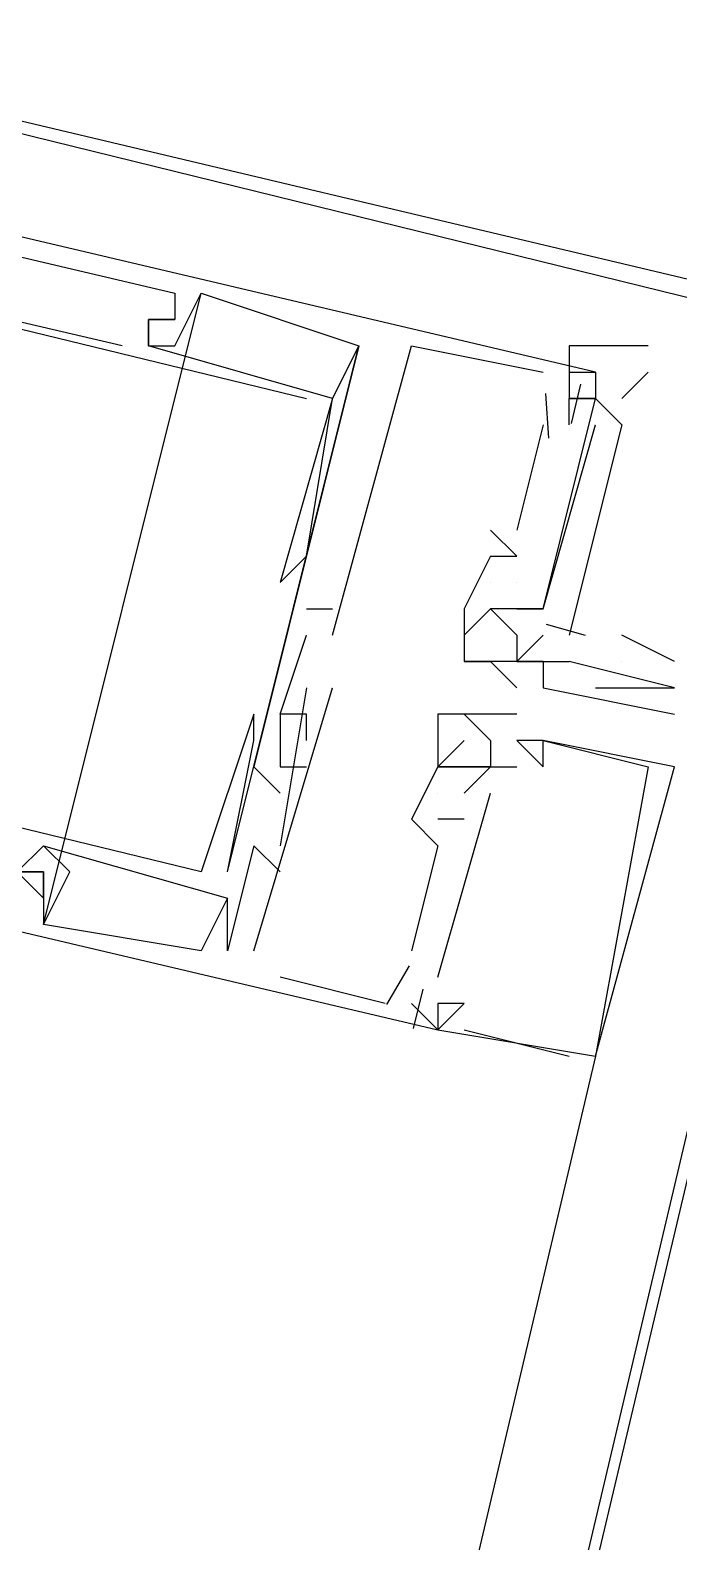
# Model space of a CAD drawing. Header units: feet. Extents: x -84 to 198, y -22 to 181.
# Drawn here: x 108.447 to 108.775, y 157.212 to 157.978 of the extents above; entities that cross this region are included whole.
import ezdxf

# ---------------------------------------------------------------- set-up
doc = ezdxf.new("R2010")
doc.units = ezdxf.units.FT
doc.layers.add('A-LINEA', color=7, linetype='CONTINUOUS')

msp = doc.modelspace()

# ---------------------------------------------------------------- linework, layer by layer
at = {"layer": 'A-LINEA'}
for p, q in [((108.4533, 157.5244), (108.5333, 157.8444)), ((108.4533, 157.5244), (108.5333, 157.8444)), ((108.4533, 157.5244), (108.5333, 157.8444)), ((108.52, 157.8444), (108.52, 157.8444)), ((108.52, 157.8444), (108.52, 157.8444)), ((108.52, 157.8444), (108.52, 157.8444)), ((108.5333, 157.8444), (108.5333, 157.8444)), ((108.5333, 157.8444), (108.5333, 157.8444)), ((108.5333, 157.8444), (108.5333, 157.8444)), ((108.5067, 157.8311), (108.5067, 157.8311)), ((108.5067, 157.8311), (108.5067, 157.8311)), ((108.5067, 157.8311), (108.5067, 157.8311)), ((108.5067, 157.8311), (108.5067, 157.8311)), ((108.5067, 157.8311), (108.5067, 157.8311)), ((108.5067, 157.8311), (108.5067, 157.8311)), ((108.5067, 157.8311), (108.5067, 157.8311)), ((108.5067, 157.8311), (108.5067, 157.8311)), ((108.5067, 157.8311), (108.5067, 157.8311)), ((108.52, 157.8311), (108.52, 157.8311)), ((108.52, 157.8311), (108.52, 157.8311)), ((108.52, 157.8311), (108.52, 157.8311)), ((108.52, 157.8311), (108.52, 157.8311)), ((108.52, 157.8311), (108.52, 157.8311)), ((108.52, 157.8311), (108.52, 157.8311)), ((107, 149.8844), (108.88, 157.8178)), ((108.4933, 157.8178), (108.4933, 157.8178)), ((108.4933, 157.8178), (108.4933, 157.8178)), ((108.4933, 157.8178), (108.4933, 157.8178)), ((108.5067, 157.8178), (108.5067, 157.8178)), ((108.5067, 157.8178), (108.5067, 157.8178)), ((108.5067, 157.8178), (108.5067, 157.8178)), ((108.5067, 157.8178), (108.5067, 157.8178)), ((108.5067, 157.8178), (108.5067, 157.8178)), ((108.5067, 157.8178), (108.5067, 157.8178)), ((108.5067, 157.8178), (108.5067, 157.8178)), ((108.5067, 157.8178), (108.5067, 157.8178)), ((108.5067, 157.8178), (108.5067, 157.8178)), ((108.52, 157.8178), (108.52, 157.8178)), ((108.52, 157.8178), (108.52, 157.8178)), ((108.52, 157.8178), (108.52, 157.8178)), ((108.5467, 157.5511), (108.6133, 157.8178)), ((108.5467, 157.5511), (108.6133, 157.8178)), ((108.5467, 157.5511), (108.6133, 157.8178)), ((108.6133, 157.8178), (108.6133, 157.8178)), ((108.6133, 157.8178), (108.6133, 157.8178)), ((108.6133, 157.8178), (108.6133, 157.8178)), ((108.6133, 157.8178), (108.6133, 157.8178)), ((108.6133, 157.8178), (108.6133, 157.8178)), ((108.6133, 157.8178), (108.6133, 157.8178)), ((108.64, 157.8178), (108.64, 157.8178)), ((108.64, 157.8178), (108.64, 157.8178)), ((108.64, 157.8178), (108.64, 157.8178)), ((108.7067, 157.8044), (108.7067, 157.8044)), ((108.7067, 157.8044), (108.7067, 157.8044)), ((108.7067, 157.8044), (108.7067, 157.8044)), ((108.72, 157.8044), (108.7333, 157.8044)), ((108.72, 157.8044), (108.72, 157.8044)), ((108.72, 157.8044), (108.7333, 157.8044)), ((108.72, 157.8044), (108.72, 157.8044)), ((108.72, 157.8044), (108.7333, 157.8044)), ((108.72, 157.8044), (108.72, 157.8044)), ((108.7257, 157.7984), (108.7209, 157.7784)), ((108.7257, 157.7984), (108.7209, 157.7784)), ((108.7257, 157.7984), (108.7209, 157.7784)), ((108.7333, 157.8044), (108.7333, 157.8044)), ((108.7333, 157.8044), (108.7333, 157.8044)), ((108.7333, 157.8044), (108.7333, 157.8044)), ((108.7333, 157.8044), (108.7333, 157.8044)), ((108.7333, 157.8044), (108.7333, 157.8044)), ((108.7333, 157.8044), (108.7333, 157.8044)), ((108.7467, 157.7911), (108.76, 157.8044)), ((108.5867, 157.7911), (108.5867, 157.7911)), ((108.5867, 157.7911), (108.5867, 157.7911)), ((108.5867, 157.7911), (108.5867, 157.7911)), ((108.6, 157.7911), (108.6, 157.7911)), ((108.6, 157.7911), (108.6, 157.7911)), ((108.6, 157.7911), (108.6, 157.7911)), ((108.6, 157.7911), (108.6, 157.7911)), ((108.6, 157.7911), (108.6, 157.7911)), ((108.6, 157.7911), (108.6, 157.7911)), ((108.7079, 157.7936), (108.7095, 157.7709)), ((108.7079, 157.7936), (108.7095, 157.7709)), ((108.7079, 157.7936), (108.7095, 157.7709)), ((108.72, 157.7911), (108.72, 157.7911)), ((108.72, 157.7911), (108.72, 157.7911)), ((108.72, 157.7911), (108.72, 157.7911)), ((108.72, 157.7911), (108.72, 157.7911)), ((108.72, 157.7911), (108.72, 157.7911)), ((108.72, 157.7911), (108.72, 157.7911)), ((108.7333, 157.7911), (108.7333, 157.7911)), ((108.7333, 157.7911), (108.7333, 157.7911)), ((108.7333, 157.7911), (108.7333, 157.7911)), ((108.7333, 157.7911), (108.7333, 157.7911)), ((108.7333, 157.7911), (108.7333, 157.7911)), ((108.7333, 157.7911), (108.7333, 157.7911)), ((108.7067, 157.7778), (108.6933, 157.7244)), ((108.7067, 157.7778), (108.6933, 157.7244)), ((108.7067, 157.7778), (108.6933, 157.7244)), ((108.7067, 157.7778), (108.7067, 157.7778)), ((108.7067, 157.7778), (108.7067, 157.7778)), ((108.7067, 157.7778), (108.7067, 157.7778)), ((108.72, 157.7778), (108.72, 157.7778)), ((108.72, 157.7778), (108.72, 157.7778)), ((108.72, 157.7778), (108.72, 157.7778)), ((108.7333, 157.7778), (108.7333, 157.7778)), ((108.7333, 157.7778), (108.7333, 157.7778)), ((108.7333, 157.7778), (108.7333, 157.7778)), ((108.6933, 157.7111), (108.68, 157.7244)), ((108.68, 157.7244), (108.68, 157.7244)), ((108.6933, 157.7111), (108.68, 157.7244)), ((108.68, 157.7244), (108.68, 157.7244)), ((108.6933, 157.7111), (108.68, 157.7244)), ((108.68, 157.7244), (108.68, 157.7244)), ((108.6933, 157.7244), (108.6933, 157.7244)), ((108.6933, 157.7244), (108.6933, 157.7244)), ((108.6933, 157.7244), (108.6933, 157.7244)), ((108.5867, 157.7111), (108.5867, 157.7111)), ((108.5867, 157.7111), (108.5867, 157.7111)), ((108.5867, 157.7111), (108.5867, 157.7111)), ((108.68, 157.7111), (108.6667, 157.6844)), ((108.68, 157.7111), (108.6667, 157.6844)), ((108.68, 157.7111), (108.6667, 157.6844)), ((108.68, 157.7111), (108.6933, 157.7111)), ((108.68, 157.7111), (108.68, 157.7111)), ((108.68, 157.7111), (108.68, 157.7111)), ((108.68, 157.7111), (108.6933, 157.7111)), ((108.68, 157.7111), (108.68, 157.7111)), ((108.68, 157.7111), (108.68, 157.7111)), ((108.68, 157.7111), (108.6933, 157.7111)), ((108.68, 157.7111), (108.68, 157.7111)), ((108.68, 157.7111), (108.68, 157.7111)), ((108.6933, 157.7111), (108.6933, 157.7111)), ((108.6933, 157.7111), (108.6933, 157.7111)), ((108.6933, 157.7111), (108.6933, 157.7111)), ((108.6933, 157.7111), (108.6933, 157.7111)), ((108.6933, 157.7111), (108.6933, 157.7111)), ((108.6933, 157.7111), (108.6933, 157.7111)), ((108.5733, 157.6978), (108.5733, 157.6978)), ((108.5733, 157.6978), (108.5733, 157.6978)), ((108.5733, 157.6978), (108.5733, 157.6978)), ((108.68, 157.6978), (108.68, 157.6978)), ((108.68, 157.6978), (108.68, 157.6978)), ((108.68, 157.6978), (108.68, 157.6978)), ((108.68, 157.6978), (108.68, 157.6978)), ((108.68, 157.6978), (108.68, 157.6978)), ((108.68, 157.6978), (108.68, 157.6978)), ((108.6933, 157.6978), (108.6933, 157.6978)), ((108.6933, 157.6978), (108.6933, 157.6978)), ((108.6933, 157.6978), (108.6933, 157.6978)), ((108.6933, 157.6978), (108.6933, 157.6978)), ((108.6933, 157.6978), (108.6933, 157.6978)), ((108.6933, 157.6978), (108.6933, 157.6978)), ((108.5867, 157.6844), (108.6, 157.6844)), ((108.5867, 157.6844), (108.5867, 157.6844)), ((108.5867, 157.6844), (108.6, 157.6844)), ((108.5867, 157.6844), (108.5867, 157.6844)), ((108.5867, 157.6844), (108.6, 157.6844)), ((108.5867, 157.6844), (108.5867, 157.6844)), ((108.6, 157.6844), (108.6, 157.6844)), ((108.6, 157.6844), (108.6, 157.6844)), ((108.6, 157.6844), (108.6, 157.6844)), ((108.6667, 157.6844), (108.6667, 157.6844)), ((108.6667, 157.6844), (108.6667, 157.6844)), ((108.6667, 157.6844), (108.6667, 157.6844)), ((108.6667, 157.6844), (108.6667, 157.6844)), ((108.68, 157.6844), (108.68, 157.6844)), ((108.68, 157.6844), (108.68, 157.6844)), ((108.68, 157.6844), (108.68, 157.6844)), ((108.68, 157.6844), (108.68, 157.6844)), ((108.68, 157.6844), (108.68, 157.6844)), ((108.68, 157.6844), (108.68, 157.6844)), ((108.68, 157.6844), (108.68, 157.6844)), ((108.68, 157.6844), (108.68, 157.6844)), ((108.68, 157.6844), (108.68, 157.6844)), ((108.6933, 157.6844), (108.6933, 157.6844)), ((108.6933, 157.6844), (108.6933, 157.6844)), ((108.6933, 157.6844), (108.6933, 157.6844)), ((108.6933, 157.6844), (108.6933, 157.6844)), ((108.7067, 157.6844), (108.7067, 157.6844)), ((108.7067, 157.6844), (108.7067, 157.6844)), ((108.7067, 157.6844), (108.7067, 157.6844)), ((108.7067, 157.6844), (108.7067, 157.6844)), ((108.7082, 157.6767), (108.7281, 157.6711)), ((108.7082, 157.6767), (108.7281, 157.6711)), ((108.7082, 157.6767), (108.7281, 157.6711)), ((108.5867, 157.6711), (108.5867, 157.6711)), ((108.5867, 157.6711), (108.5867, 157.6711)), ((108.5867, 157.6711), (108.5867, 157.6711)), ((108.6, 157.6711), (108.6, 157.6711)), ((108.6, 157.6711), (108.6, 157.6711)), ((108.6, 157.6711), (108.6, 157.6711)), ((108.6667, 157.6711), (108.6667, 157.6711)), ((108.6933, 157.6578), (108.7067, 157.6711)), ((108.6933, 157.6711), (108.6933, 157.6711)), ((108.7067, 157.6711), (108.7067, 157.6711)), ((108.7733, 157.6578), (108.7467, 157.6711)), ((108.6667, 157.6578), (108.6667, 157.6578)), ((108.6667, 157.6578), (108.6667, 157.6578)), ((108.68, 157.6578), (108.68, 157.6578)), ((108.6933, 157.6578), (108.6933, 157.6578)), ((108.6933, 157.6578), (108.6933, 157.6578)), ((108.6933, 157.6578), (108.6933, 157.6578)), ((108.6933, 157.6578), (108.6933, 157.6578)), ((108.7067, 157.6578), (108.7067, 157.6578)), ((108.7067, 157.6578), (108.7067, 157.6578)), ((108.7067, 157.6578), (108.7067, 157.6578)), ((108.72, 157.6578), (108.72, 157.6578)), ((108.72, 157.6578), (108.72, 157.6578)), ((108.7467, 157.6578), (108.7467, 157.6578)), ((108.56, 157.5111), (108.6, 157.6444)), ((108.56, 157.5111), (108.6, 157.6444)), ((108.56, 157.5111), (108.6, 157.6444)), ((108.5867, 157.6444), (108.5733, 157.5644)), ((108.5867, 157.6444), (108.5733, 157.5644)), ((108.5867, 157.6444), (108.5733, 157.5644)), ((108.5867, 157.6444), (108.5867, 157.6444)), ((108.5867, 157.6444), (108.5867, 157.6444)), ((108.5867, 157.6444), (108.5867, 157.6444)), ((108.6, 157.6444), (108.6, 157.6444)), ((108.6, 157.6444), (108.6, 157.6444)), ((108.6, 157.6444), (108.6, 157.6444)), ((108.6933, 157.6444), (108.6933, 157.6444)), ((108.7067, 157.6444), (108.7067, 157.6444)), ((108.7333, 157.6444), (108.7733, 157.6444)), ((108.7733, 157.6444), (108.7733, 157.6444)), ((108.56, 157.6311), (108.56, 157.6311)), ((108.56, 157.6311), (108.56, 157.6311)), ((108.56, 157.6311), (108.56, 157.6311)), ((108.5733, 157.6311), (108.5733, 157.6311)), ((108.5733, 157.6311), (108.5733, 157.6311)), ((108.5733, 157.6311), (108.5733, 157.6311)), ((108.5733, 157.6311), (108.5733, 157.6311)), ((108.5733, 157.6311), (108.5733, 157.6311)), ((108.5733, 157.6311), (108.5733, 157.6311)), ((108.5867, 157.6311), (108.5867, 157.6311)), ((108.5867, 157.6311), (108.5867, 157.6311)), ((108.5867, 157.6311), (108.5867, 157.6311)), ((108.5867, 157.6311), (108.5867, 157.6311)), ((108.5867, 157.6311), (108.5867, 157.6311)), ((108.5867, 157.6311), (108.5867, 157.6311)), ((108.6533, 157.6311), (108.6533, 157.6311)), ((108.6533, 157.6311), (108.6533, 157.6311)), ((108.6533, 157.6311), (108.6533, 157.6311)), ((108.6667, 157.6311), (108.6667, 157.6311)), ((108.6667, 157.6311), (108.6667, 157.6311)), ((108.6667, 157.6311), (108.6667, 157.6311)), ((108.6667, 157.6311), (108.6667, 157.6311)), ((108.6667, 157.6311), (108.6667, 157.6311)), ((108.6667, 157.6311), (108.6667, 157.6311)), ((108.6933, 157.6311), (108.6933, 157.6311)), ((108.6933, 157.6311), (108.6933, 157.6311)), ((108.6933, 157.6311), (108.6933, 157.6311)), ((108.7733, 157.6311), (108.7733, 157.6311)), ((108.56, 157.6178), (108.56, 157.6178)), ((108.56, 157.6178), (108.56, 157.6178)), ((108.56, 157.6178), (108.56, 157.6178)), ((108.5867, 157.6178), (108.5867, 157.6178)), ((108.5867, 157.6178), (108.5867, 157.6178)), ((108.5867, 157.6178), (108.5867, 157.6178)), ((108.6667, 157.6178), (108.6667, 157.6178)), ((108.6667, 157.6178), (108.6667, 157.6178)), ((108.6667, 157.6178), (108.6667, 157.6178)), ((108.68, 157.6178), (108.68, 157.6178)), ((108.68, 157.6178), (108.68, 157.6178)), ((108.68, 157.6178), (108.68, 157.6178)), ((108.6933, 157.6178), (108.6933, 157.6178)), ((108.6933, 157.6178), (108.6933, 157.6178)), ((108.6933, 157.6178), (108.6933, 157.6178)), ((108.6933, 157.6178), (108.6933, 157.6178)), ((108.6933, 157.6178), (108.6933, 157.6178)), ((108.6933, 157.6178), (108.6933, 157.6178)), ((108.7067, 157.6178), (108.7067, 157.6178)), ((108.7067, 157.6178), (108.7067, 157.6178)), ((108.7067, 157.6178), (108.7067, 157.6178)), ((108.7067, 157.6178), (108.7067, 157.6178)), ((108.7067, 157.6178), (108.7067, 157.6178)), ((108.7067, 157.6178), (108.7067, 157.6178)), ((108.56, 157.6044), (108.56, 157.6044)), ((108.56, 157.6044), (108.56, 157.6044)), ((108.56, 157.6044), (108.56, 157.6044)), ((108.5733, 157.6044), (108.5733, 157.6044)), ((108.5733, 157.6044), (108.5733, 157.6044)), ((108.5733, 157.6044), (108.5733, 157.6044)), ((108.5733, 157.6044), (108.5733, 157.6044)), ((108.5733, 157.6044), (108.5733, 157.6044)), ((108.5733, 157.6044), (108.5733, 157.6044)), ((108.5867, 157.6044), (108.5867, 157.6044)), ((108.5867, 157.6044), (108.5867, 157.6044)), ((108.5867, 157.6044), (108.5867, 157.6044)), ((108.6533, 157.6044), (108.6533, 157.6044)), ((108.6533, 157.6044), (108.6533, 157.6044)), ((108.6533, 157.6044), (108.6533, 157.6044)), ((108.6533, 157.6044), (108.6533, 157.6044)), ((108.6533, 157.6044), (108.6533, 157.6044)), ((108.6533, 157.6044), (108.6533, 157.6044)), ((108.6533, 157.6044), (108.6533, 157.6044)), ((108.6533, 157.6044), (108.6533, 157.6044)), ((108.6533, 157.6044), (108.6533, 157.6044)), ((108.68, 157.6044), (108.6667, 157.5911)), ((108.6667, 157.6044), (108.6667, 157.6044)), ((108.68, 157.6044), (108.6667, 157.5911)), ((108.6667, 157.6044), (108.6667, 157.6044)), ((108.68, 157.6044), (108.6667, 157.5911)), ((108.6667, 157.6044), (108.6667, 157.6044)), ((108.68, 157.6044), (108.68, 157.6044)), ((108.68, 157.6044), (108.68, 157.6044)), ((108.68, 157.6044), (108.68, 157.6044)), ((108.68, 157.6044), (108.68, 157.6044)), ((108.68, 157.6044), (108.68, 157.6044)), ((108.68, 157.6044), (108.68, 157.6044)), ((108.68, 157.6044), (108.68, 157.6044)), ((108.68, 157.6044), (108.68, 157.6044)), ((108.68, 157.6044), (108.68, 157.6044)), ((108.6933, 157.6044), (108.6933, 157.6044)), ((108.6933, 157.6044), (108.6933, 157.6044)), ((108.6933, 157.6044), (108.6933, 157.6044)), ((108.6933, 157.6044), (108.6933, 157.6044)), ((108.6933, 157.6044), (108.6933, 157.6044)), ((108.6933, 157.6044), (108.6933, 157.6044)), ((108.7067, 157.6044), (108.7067, 157.6044)), ((108.7067, 157.6044), (108.7067, 157.6044)), ((108.7067, 157.6044), (108.7067, 157.6044)), ((108.76, 157.6044), (108.76, 157.6044)), ((108.76, 157.6044), (108.76, 157.6044)), ((108.76, 157.6044), (108.76, 157.6044)), ((108.7733, 157.6044), (108.7733, 157.6044)), ((108.7733, 157.6044), (108.7733, 157.6044)), ((108.7733, 157.6044), (108.7733, 157.6044)), ((108.5733, 157.5911), (108.5733, 157.5911)), ((108.5733, 157.5911), (108.5733, 157.5911)), ((108.5733, 157.5911), (108.5733, 157.5911)), ((108.6533, 157.4978), (108.68, 157.5911)), ((108.6533, 157.5911), (108.6533, 157.5911)), ((108.6533, 157.5911), (108.6533, 157.5911)), ((108.6533, 157.4978), (108.68, 157.5911)), ((108.6533, 157.5911), (108.6533, 157.5911)), ((108.6533, 157.5911), (108.6533, 157.5911)), ((108.6533, 157.4978), (108.68, 157.5911)), ((108.6533, 157.5911), (108.6533, 157.5911)), ((108.6533, 157.5911), (108.6533, 157.5911)), ((108.6667, 157.5911), (108.6667, 157.5911)), ((108.6667, 157.5911), (108.6667, 157.5911)), ((108.6667, 157.5911), (108.6667, 157.5911)), ((108.68, 157.5911), (108.68, 157.5911)), ((108.68, 157.5911), (108.68, 157.5911)), ((108.68, 157.5911), (108.68, 157.5911)), ((108.64, 157.5778), (108.64, 157.5778)), ((108.64, 157.5778), (108.64, 157.5778)), ((108.64, 157.5778), (108.64, 157.5778)), ((108.6667, 157.5778), (108.6533, 157.5778)), ((108.6533, 157.5778), (108.6533, 157.5778)), ((108.6667, 157.5778), (108.6533, 157.5778)), ((108.6533, 157.5778), (108.6533, 157.5778)), ((108.6667, 157.5778), (108.6533, 157.5778)), ((108.6533, 157.5778), (108.6533, 157.5778)), ((108.6667, 157.5778), (108.6667, 157.5778)), ((108.6667, 157.5778), (108.6667, 157.5778)), ((108.6667, 157.5778), (108.6667, 157.5778)), ((108.4533, 157.5644), (108.5467, 157.5378)), ((108.4533, 157.5644), (108.4533, 157.5644)), ((108.4533, 157.5644), (108.4533, 157.5644)), ((108.4533, 157.5644), (108.5467, 157.5378)), ((108.4533, 157.5644), (108.4533, 157.5644)), ((108.4533, 157.5644), (108.4533, 157.5644)), ((108.4533, 157.5644), (108.5467, 157.5378)), ((108.4533, 157.5644), (108.4533, 157.5644)), ((108.4533, 157.5644), (108.4533, 157.5644)), ((108.56, 157.5644), (108.56, 157.5644)), ((108.56, 157.5644), (108.56, 157.5644)), ((108.56, 157.5644), (108.56, 157.5644)), ((108.5733, 157.5644), (108.5733, 157.5644)), ((108.5733, 157.5644), (108.5733, 157.5644)), ((108.5733, 157.5644), (108.5733, 157.5644)), ((108.6533, 157.5644), (108.6533, 157.5644)), ((108.6533, 157.5644), (108.6533, 157.5644)), ((108.6533, 157.5644), (108.6533, 157.5644)), ((108.4533, 157.5511), (108.4533, 157.5511)), ((108.4533, 157.5511), (108.4533, 157.5511)), ((108.4533, 157.5511), (108.4533, 157.5511)), ((108.4533, 157.5511), (108.4533, 157.5511)), ((108.4533, 157.5511), (108.4533, 157.5511)), ((108.4533, 157.5511), (108.4533, 157.5511)), ((108.4667, 157.5511), (108.4667, 157.5511)), ((108.4667, 157.5511), (108.4667, 157.5511)), ((108.4667, 157.5511), (108.4667, 157.5511)), ((108.5333, 157.5511), (108.5333, 157.5511)), ((108.5333, 157.5511), (108.5333, 157.5511)), ((108.5333, 157.5511), (108.5333, 157.5511)), ((108.5467, 157.5511), (108.5467, 157.5511)), ((108.5467, 157.5511), (108.5467, 157.5511)), ((108.5467, 157.5511), (108.5467, 157.5511)), ((108.5733, 157.5511), (108.5733, 157.5511)), ((108.5733, 157.5511), (108.5733, 157.5511)), ((108.5733, 157.5511), (108.5733, 157.5511)), ((108.4533, 157.5378), (108.4533, 157.5378)), ((108.4533, 157.5378), (108.4533, 157.5378)), ((108.4533, 157.5378), (108.4533, 157.5378)), ((108.5467, 157.5378), (108.5467, 157.5378)), ((108.5467, 157.5378), (108.5467, 157.5378)), ((108.5467, 157.5378), (108.5467, 157.5378)), ((108.5467, 157.5378), (108.5467, 157.5378)), ((108.5467, 157.5378), (108.5467, 157.5378)), ((108.5467, 157.5378), (108.5467, 157.5378)), ((108.4533, 157.5244), (108.4533, 157.5244)), ((108.4533, 157.5244), (108.4533, 157.5244)), ((108.4533, 157.5244), (108.4533, 157.5244)), ((108.4533, 157.5244), (108.4533, 157.5244)), ((108.4533, 157.5244), (108.4533, 157.5244)), ((108.4533, 157.5244), (108.4533, 157.5244)), ((108.5333, 157.5111), (108.5333, 157.5111)), ((108.5333, 157.5111), (108.5333, 157.5111)), ((108.5333, 157.5111), (108.5333, 157.5111)), ((108.5333, 157.5111), (108.5333, 157.5111)), ((108.5333, 157.5111), (108.5333, 157.5111)), ((108.5333, 157.5111), (108.5333, 157.5111)), ((108.5333, 157.5111), (108.5333, 157.5111)), ((108.5333, 157.5111), (108.5333, 157.5111)), ((108.5333, 157.5111), (108.5333, 157.5111)), ((108.5467, 157.5111), (108.5467, 157.5111)), ((108.5467, 157.5111), (108.5467, 157.5111)), ((108.5467, 157.5111), (108.5467, 157.5111)), ((108.5467, 157.5111), (108.5467, 157.5111)), ((108.5467, 157.5111), (108.5467, 157.5111)), ((108.5467, 157.5111), (108.5467, 157.5111)), ((108.56, 157.5111), (108.56, 157.5111)), ((108.56, 157.5111), (108.56, 157.5111)), ((108.56, 157.5111), (108.56, 157.5111)), ((108.64, 157.5111), (108.64, 157.5111)), ((108.64, 157.5111), (108.64, 157.5111)), ((108.64, 157.5111), (108.64, 157.5111)), ((108.6388, 157.5035), (108.6273, 157.484)), ((108.6388, 157.5035), (108.6273, 157.484)), ((108.6388, 157.5035), (108.6273, 157.484)), ((108.6267, 157.4844), (108.5733, 157.4978)), ((108.5733, 157.4978), (108.5733, 157.4978)), ((108.6267, 157.4844), (108.5733, 157.4978)), ((108.5733, 157.4978), (108.5733, 157.4978)), ((108.6267, 157.4844), (108.5733, 157.4978)), ((108.5733, 157.4978), (108.5733, 157.4978)), ((108.6457, 157.4917), (108.6409, 157.4717)), ((108.6457, 157.4917), (108.6409, 157.4717)), ((108.6457, 157.4917), (108.6409, 157.4717)), ((108.6533, 157.4978), (108.6533, 157.4978)), ((108.6533, 157.4978), (108.6533, 157.4978)), ((108.6533, 157.4978), (108.6533, 157.4978)), ((108.6533, 157.4978), (108.6533, 157.4978)), ((108.6533, 157.4978), (108.6533, 157.4978)), ((108.6533, 157.4978), (108.6533, 157.4978)), ((108.6533, 157.4978), (108.6533, 157.4978)), ((108.6533, 157.4978), (108.6533, 157.4978)), ((108.6533, 157.4978), (108.6533, 157.4978)), ((108.6267, 157.4844), (108.6267, 157.4844)), ((108.6267, 157.4844), (108.6267, 157.4844)), ((108.6267, 157.4844), (108.6267, 157.4844)), ((108.6533, 157.4711), (108.64, 157.4844)), ((108.64, 157.4844), (108.64, 157.4844)), ((108.6533, 157.4711), (108.64, 157.4844)), ((108.64, 157.4844), (108.64, 157.4844)), ((108.6533, 157.4711), (108.64, 157.4844)), ((108.64, 157.4844), (108.64, 157.4844)), ((108.6533, 157.4844), (108.6533, 157.4844)), ((108.6533, 157.4844), (108.6533, 157.4844)), ((108.6533, 157.4844), (108.6533, 157.4844)), ((108.6533, 157.4844), (108.6533, 157.4844)), ((108.6533, 157.4844), (108.6533, 157.4844)), ((108.6533, 157.4844), (108.6533, 157.4844)), ((108.6533, 157.4844), (108.6533, 157.4844)), ((108.6533, 157.4844), (108.6533, 157.4844)), ((108.6533, 157.4844), (108.6533, 157.4844)), ((108.6533, 157.4844), (108.6533, 157.4844)), ((108.6533, 157.4844), (108.6533, 157.4844)), ((108.6533, 157.4844), (108.6533, 157.4844)), ((108.6533, 157.4844), (108.6533, 157.4844)), ((108.6533, 157.4844), (108.6533, 157.4844)), ((108.6533, 157.4844), (108.6533, 157.4844)), ((108.6667, 157.4844), (108.6667, 157.4844)), ((108.6667, 157.4844), (108.6667, 157.4844)), ((108.6667, 157.4844), (108.6667, 157.4844)), ((108.6533, 157.4711), (108.6533, 157.4711)), ((108.6533, 157.4711), (108.6533, 157.4711)), ((108.6533, 157.4711), (108.6533, 157.4711)), ((108.6533, 157.4711), (108.6533, 157.4711)), ((108.6533, 157.4711), (108.6533, 157.4711)), ((108.6533, 157.4711), (108.6533, 157.4711)), ((108.6533, 157.4711), (108.6533, 157.4711)), ((108.6533, 157.4711), (108.6533, 157.4711)), ((108.6533, 157.4711), (108.6533, 157.4711)), ((108.6533, 157.4711), (108.6533, 157.4711)), ((108.6533, 157.4711), (108.6533, 157.4711)), ((108.6533, 157.4711), (108.6533, 157.4711)), ((108.6667, 157.4711), (108.6667, 157.4711)), ((108.6667, 157.4711), (108.6667, 157.4711)), ((108.6667, 157.4711), (108.6667, 157.4711)), ((108.7333, 157.4578), (107.0267, 150.2311)), ((108.72, 157.4578), (108.72, 157.4578)), ((108.72, 157.4578), (108.72, 157.4578)), ((108.72, 157.4578), (108.72, 157.4578)), ((108.7333, 157.4578), (108.7333, 157.4578)), ((108.7333, 157.4578), (108.7333, 157.4578)), ((108.7333, 157.4578), (108.7333, 157.4578)), ((108.7333, 157.4578), (108.7333, 157.4578)), ((108.7333, 157.4578), (108.7333, 157.4578)), ((108.7333, 157.4578), (108.7333, 157.4578))]:
    msp.add_line(p, q, dxfattribs=at)
for points in [[(108.0667, 158.0178), (108.88, 157.8178), (109.0667, 158.6311), (108.2533, 158.8178), (108.0667, 158.0178)], [(109.6, 158.8044), (109.1067, 158.8044), (108.6533, 156.8844), (107, 149.8844)], [(108.08, 158.0178), (108.8667, 157.8311), (109.0533, 158.6178), (108.2667, 158.8044), (108.08, 158.0178)], [(108.7333, 157.8044), (108.0533, 157.9644), (108.0133, 157.8178)], [(108.7333, 157.8044), (108.0533, 157.9644), (108.0133, 157.8178)], [(108.7333, 157.8044), (108.0533, 157.9644), (108.0133, 157.8178)], [(108.0667, 157.9378), (108.0667, 157.9511), (108.52, 157.8444), (108.52, 157.8311), (108.5067, 157.8311), (108.5067, 157.8178), (108.52, 157.8178), (108.5333, 157.8444), (108.6133, 157.8178), (108.56, 157.6044), (108.5733, 157.5911)], [(108.0667, 157.9378), (108.0667, 157.9511), (108.52, 157.8444), (108.52, 157.8311), (108.5067, 157.8311), (108.5067, 157.8178), (108.52, 157.8178), (108.5333, 157.8444), (108.6133, 157.8178), (108.56, 157.6044), (108.5733, 157.5911)], [(108.0667, 157.9378), (108.0667, 157.9511), (108.52, 157.8444), (108.52, 157.8311), (108.5067, 157.8311), (108.5067, 157.8178), (108.52, 157.8178), (108.5333, 157.8444), (108.6133, 157.8178), (108.56, 157.6044), (108.5733, 157.5911)], [(108.4933, 157.8178), (108.0933, 157.9111), (108.1067, 157.9244)], [(108.4933, 157.8178), (108.0933, 157.9111), (108.1067, 157.9244)], [(108.4933, 157.8178), (108.0933, 157.9111), (108.1067, 157.9244)], [(108.08, 157.8178), (108.0933, 157.9111), (108.5867, 157.7911)], [(108.08, 157.8178), (108.0933, 157.9111), (108.5867, 157.7911)], [(108.08, 157.8178), (108.0933, 157.9111), (108.5867, 157.7911)], [(108.6133, 157.8178), (108.6, 157.7911), (108.5067, 157.8178), (108.5067, 157.8311), (108.52, 157.8311), (108.5067, 157.8311), (108.5067, 157.8178)], [(108.52, 157.8311), (108.5067, 157.8311), (108.5067, 157.8311), (108.5067, 157.8178)], [(108.6133, 157.8178), (108.6, 157.7911), (108.5067, 157.8178), (108.5067, 157.8311), (108.52, 157.8311), (108.5067, 157.8311), (108.5067, 157.8178)], [(108.52, 157.8311), (108.5067, 157.8311), (108.5067, 157.8311), (108.5067, 157.8178)], [(108.6133, 157.8178), (108.6, 157.7911), (108.5067, 157.8178), (108.5067, 157.8311), (108.52, 157.8311), (108.5067, 157.8311), (108.5067, 157.8178)], [(108.52, 157.8311), (108.5067, 157.8311), (108.5067, 157.8311), (108.5067, 157.8178)], [(108.6, 157.7911), (108.6, 157.7911), (108.5733, 157.6978), (108.5733, 157.6978), (108.5867, 157.7111), (108.6, 157.7911), (108.6133, 157.8178)], [(108.6, 157.7911), (108.6, 157.7911), (108.5733, 157.6978), (108.5733, 157.6978), (108.5867, 157.7111), (108.6, 157.7911), (108.6133, 157.8178)], [(108.6, 157.7911), (108.6, 157.7911), (108.5733, 157.6978), (108.5733, 157.6978), (108.5867, 157.7111), (108.6, 157.7911), (108.6133, 157.8178)], [(108.6, 157.6711), (108.64, 157.8178), (108.7067, 157.8044)], [(108.6, 157.6711), (108.64, 157.8178), (108.7067, 157.8044)], [(108.6, 157.6711), (108.64, 157.8178), (108.7067, 157.8044)], [(108.76, 157.8178), (108.72, 157.8178), (108.72, 157.8044), (108.7333, 157.8044)], [(108.7333, 157.8044), (108.7333, 157.7911), (108.72, 157.7911)], [(108.72, 157.8044), (108.72, 157.7911), (108.7333, 157.7911), (108.7467, 157.7778)], [(108.0267, 157.7778), (108.0133, 157.7911), (107.9733, 157.6311), (108.6533, 157.4711)], [(108.0267, 157.7778), (108.0133, 157.7911), (107.9733, 157.6311), (108.6533, 157.4711)], [(108.0267, 157.7778), (108.0133, 157.7911), (107.9733, 157.6311), (108.6533, 157.4711)], [(108.7067, 157.6844), (108.7333, 157.7911), (108.7467, 157.7778), (108.72, 157.6711)], [(108.7067, 157.6844), (108.7333, 157.7911), (108.7467, 157.7778), (108.72, 157.6711)], [(108.7067, 157.6844), (108.7333, 157.7911), (108.7467, 157.7778), (108.72, 157.6711)], [(108.72, 157.7778), (108.72, 157.7778), (108.72, 157.7911), (108.72, 157.7911)], [(108.72, 157.7778), (108.72, 157.7778), (108.72, 157.7911), (108.72, 157.7911)], [(108.72, 157.7778), (108.72, 157.7778), (108.72, 157.7911), (108.72, 157.7911)], [(108.6933, 157.6844), (108.7067, 157.6844), (108.7333, 157.7778)], [(108.6933, 157.6844), (108.7067, 157.6844), (108.7333, 157.7778)], [(108.6933, 157.6844), (108.7067, 157.6844), (108.7333, 157.7778)], [(108.5467, 157.5511), (108.56, 157.6178), (108.56, 157.6311), (108.56, 157.6311), (108.5333, 157.5511), (108.04, 157.6711), (108.0533, 157.7511), (108.0533, 157.7378), (108.0267, 157.6444), (108, 157.6578), (108, 157.6444)], [(108.5467, 157.5511), (108.56, 157.6178), (108.56, 157.6311), (108.56, 157.6311), (108.5333, 157.5511), (108.04, 157.6711), (108.0533, 157.7511), (108.0533, 157.7378), (108.0267, 157.6444), (108, 157.6578), (108, 157.6444)], [(108.5467, 157.5511), (108.56, 157.6178), (108.56, 157.6311), (108.56, 157.6311), (108.5333, 157.5511), (108.04, 157.6711), (108.0533, 157.7511), (108.0533, 157.7378), (108.0267, 157.6444), (108, 157.6578), (108, 157.6444)], [(108.6667, 157.6711), (108.68, 157.6844), (108.6933, 157.6711), (108.6933, 157.6578), (108.6667, 157.6578)], [(108.6667, 157.6844), (108.6667, 157.6578), (108.68, 157.6578), (108.6933, 157.6444)], [(108.7067, 157.6844), (108.6933, 157.6844), (108.6933, 157.6844), (108.68, 157.6844), (108.68, 157.6844), (108.68, 157.6844), (108.68, 157.6844)], [(108.5867, 157.6311), (108.5733, 157.6311), (108.5867, 157.6711)], [(108.5867, 157.6311), (108.5733, 157.6311), (108.5867, 157.6711)], [(108.5867, 157.6311), (108.5733, 157.6311), (108.5867, 157.6711)], [(108.0133, 157.6444), (108.0267, 157.6444), (108.04, 157.6578), (108.44, 157.5644), (108.44, 157.5511), (108.4533, 157.5378), (108.4533, 157.5511), (108.44, 157.5511), (108.44, 157.5644)], [(108.0133, 157.6444), (108.0267, 157.6444), (108.04, 157.6578), (108.44, 157.5644), (108.44, 157.5511), (108.4533, 157.5378), (108.4533, 157.5511), (108.44, 157.5511), (108.44, 157.5644)], [(108.0133, 157.6444), (108.0267, 157.6444), (108.04, 157.6578), (108.44, 157.5644), (108.44, 157.5511), (108.4533, 157.5378), (108.4533, 157.5511), (108.44, 157.5511), (108.44, 157.5644)], [(108.7067, 157.6578), (108.6933, 157.6578), (108.7067, 157.6578), (108.7067, 157.6444), (108.7733, 157.6311), (108.7733, 157.6311)], [(108.7067, 157.6578), (108.7067, 157.6578), (108.72, 157.6578)], [(108.7733, 157.6444), (108.72, 157.6578), (108.72, 157.6578), (108.72, 157.6578), (108.72, 157.6578)], [(108.5867, 157.6178), (108.5867, 157.6311), (108.5733, 157.6311), (108.5733, 157.6044), (108.5867, 157.6044)], [(108.5867, 157.6178), (108.5867, 157.6311), (108.5733, 157.6311), (108.5733, 157.6044), (108.5867, 157.6044)], [(108.5867, 157.6178), (108.5867, 157.6311), (108.5733, 157.6311), (108.5733, 157.6044), (108.5867, 157.6044)], [(108.6667, 157.6311), (108.68, 157.6178), (108.68, 157.6044), (108.6533, 157.6044), (108.6667, 157.6178)], [(108.6933, 157.6311), (108.6667, 157.6311), (108.6533, 157.6311), (108.6533, 157.6044), (108.6533, 157.6044), (108.6533, 157.6044), (108.6533, 157.6044), (108.6667, 157.6044), (108.6667, 157.6044), (108.68, 157.6044), (108.6933, 157.6044)], [(108.6667, 157.6311), (108.68, 157.6178), (108.68, 157.6044), (108.6533, 157.6044), (108.6667, 157.6178)], [(108.6933, 157.6311), (108.6667, 157.6311), (108.6533, 157.6311), (108.6533, 157.6044), (108.6533, 157.6044), (108.6533, 157.6044), (108.6533, 157.6044), (108.6667, 157.6044), (108.6667, 157.6044), (108.68, 157.6044), (108.6933, 157.6044)], [(108.6667, 157.6311), (108.68, 157.6178), (108.68, 157.6044), (108.6533, 157.6044), (108.6667, 157.6178)], [(108.6933, 157.6311), (108.6667, 157.6311), (108.6533, 157.6311), (108.6533, 157.6044), (108.6533, 157.6044), (108.6533, 157.6044), (108.6533, 157.6044), (108.6667, 157.6044), (108.6667, 157.6044), (108.68, 157.6044), (108.6933, 157.6044)], [(108.6533, 157.4711), (108.6667, 157.4844), (108.6533, 157.4844), (108.6533, 157.4711), (108.7333, 157.4578), (108.7333, 157.4578), (108.7733, 157.6044), (108.7067, 157.6178), (108.6933, 157.6178)], [(108.6533, 157.4711), (108.6667, 157.4844), (108.6533, 157.4844), (108.6533, 157.4711), (108.7333, 157.4578), (108.7333, 157.4578), (108.7733, 157.6044), (108.7067, 157.6178), (108.6933, 157.6178)], [(108.6533, 157.4711), (108.6667, 157.4844), (108.6533, 157.4844), (108.6533, 157.4711), (108.7333, 157.4578), (108.7333, 157.4578), (108.7733, 157.6044), (108.7067, 157.6178), (108.6933, 157.6178)], [(108.6933, 157.6178), (108.7067, 157.6044), (108.7067, 157.6044), (108.7067, 157.6178), (108.7067, 157.6178), (108.76, 157.6044), (108.76, 157.6044), (108.7333, 157.4578)], [(108.6933, 157.6178), (108.7067, 157.6044), (108.7067, 157.6044), (108.7067, 157.6178), (108.7067, 157.6178), (108.76, 157.6044), (108.76, 157.6044), (108.7333, 157.4578)], [(108.6933, 157.6178), (108.7067, 157.6044), (108.7067, 157.6044), (108.7067, 157.6178), (108.7067, 157.6178), (108.76, 157.6044), (108.76, 157.6044), (108.7333, 157.4578)], [(108.6533, 157.6044), (108.64, 157.5778), (108.6533, 157.5644), (108.64, 157.5111)], [(108.6533, 157.6044), (108.64, 157.5778), (108.6533, 157.5644), (108.64, 157.5111)], [(108.6533, 157.6044), (108.64, 157.5778), (108.6533, 157.5644), (108.64, 157.5111)], [(108.5333, 157.5111), (108.4533, 157.5244), (108.4667, 157.5511), (108.4533, 157.5644), (108.44, 157.5511), (108.4533, 157.5511), (108.4533, 157.5244)], [(108.5333, 157.5111), (108.4533, 157.5244), (108.4667, 157.5511), (108.4533, 157.5644), (108.44, 157.5511), (108.4533, 157.5511), (108.4533, 157.5244)], [(108.5333, 157.5111), (108.4533, 157.5244), (108.4667, 157.5511), (108.4533, 157.5644), (108.44, 157.5511), (108.4533, 157.5511), (108.4533, 157.5244)], [(108.5733, 157.5511), (108.56, 157.5644), (108.5467, 157.5111)], [(108.5733, 157.5511), (108.56, 157.5644), (108.5467, 157.5111)], [(108.5733, 157.5511), (108.56, 157.5644), (108.5467, 157.5111)], [(108.5467, 157.5111), (108.5467, 157.5378), (108.5333, 157.5111)], [(108.5467, 157.5111), (108.5467, 157.5378), (108.5333, 157.5111)], [(108.5467, 157.5111), (108.5467, 157.5378), (108.5333, 157.5111)], [(108.6667, 157.4711), (108.72, 157.4578), (108.72, 157.4578)], [(108.6667, 157.4711), (108.72, 157.4578), (108.72, 157.4578)], [(108.6667, 157.4711), (108.72, 157.4578), (108.72, 157.4578)]]:
    msp.add_lwpolyline(points, dxfattribs=at)

doc.saveas('drawing.dxf')
